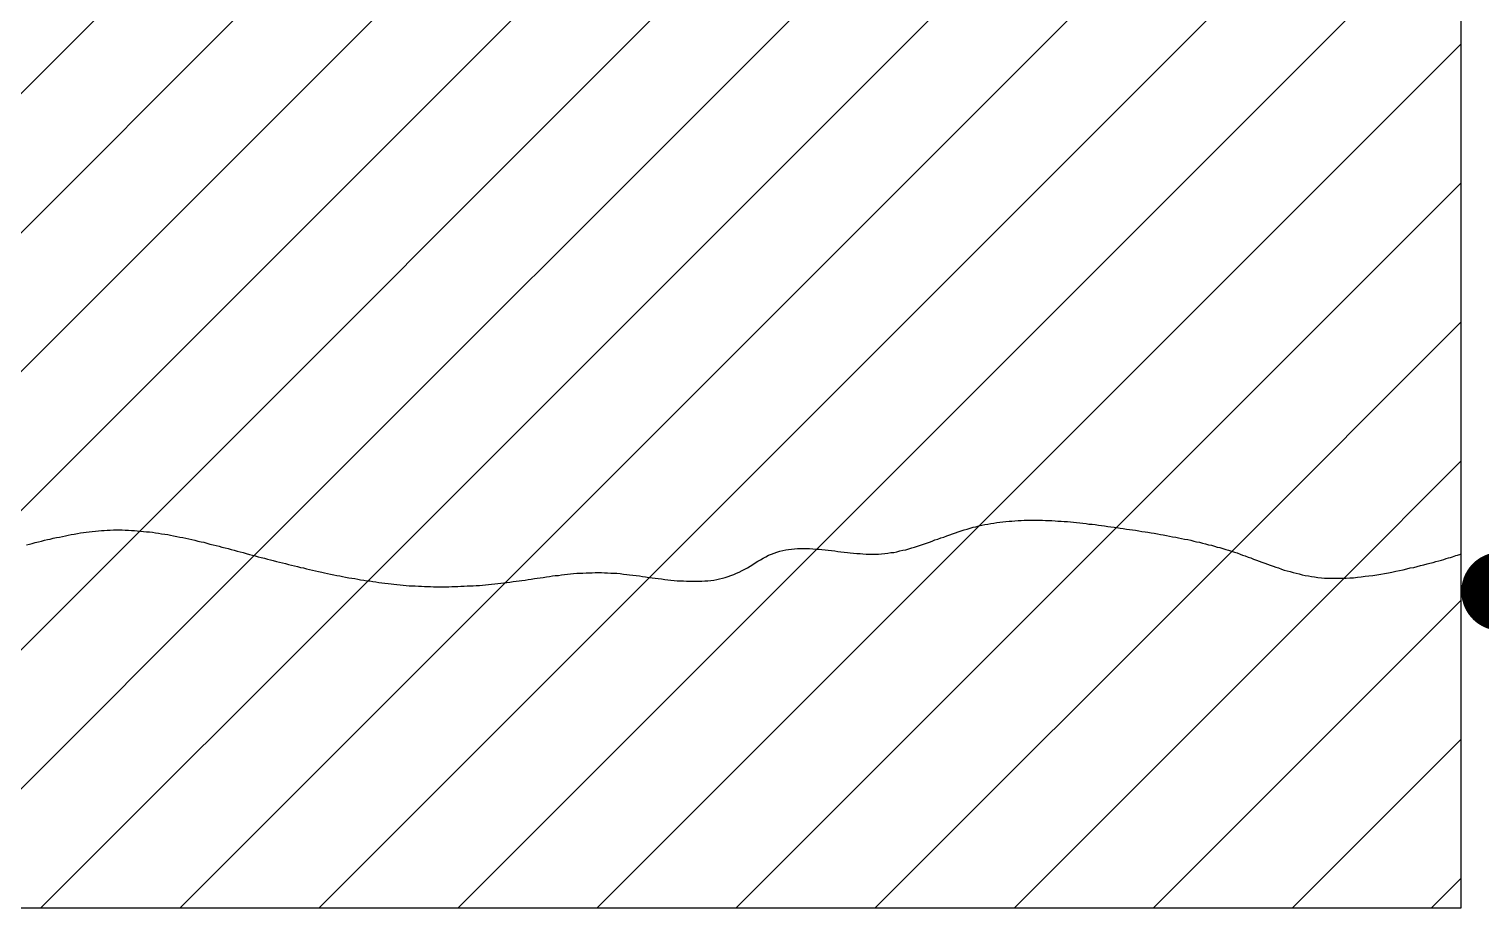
# Model space of a CAD drawing. Extents: x 443 to 1217, y -1921 to -677.
# Drawn here: x 527.88 to 537.71, y -1575.33 to -1569.37 of the extents above; entities that cross this region are included whole.
import ezdxf

# ---------------------------------------------------------------- set-up
doc = ezdxf.new("R2010")
doc.units = 0
doc.header["$MEASUREMENT"] = 0
doc.layers.get('0').update_dxf_attribs({"linetype": 'CONTINUOUS'})
doc.layers.add('2', color=2, linetype='CONTINUOUS')
doc.layers.add('3', color=8, linetype='CONTINUOUS')

msp = doc.modelspace()

# ---------------------------------------------------------------- linework, layer by layer
at = {"color": 0, "const_width": 0.2664}
msp.add_lwpolyline([(537.8777, -1573.054, 1), (537.8087, -1573.3114, 1), (537.8777, -1573.054)], format="xyb", dxfattribs=at)
at = {"layer": '2', "color": 8, "linetype": 'Continuous'}
for p, q in [((530.172, -1573.1112), (534.4644, -1568.8189)), ((532.0789, -1573.088), (536.3995, -1568.7675)), ((525.1891, -1572.4428), (528.7737, -1568.8583)), ((527.4918, -1572.9657), (531.5412, -1568.9163)), ((528.6256, -1572.7739), (532.4823, -1568.9171)), ((525.5194, -1573.0544), (529.488, -1569.0858)), ((526.3588, -1573.1569), (530.4746, -1569.0411)), ((529.401, -1572.9403), (533.2857, -1569.0556)), ((531.1013, -1573.1238), (535.1615, -1569.0635)), ((533.2127, -1572.8961), (537.0715, -1569.0373)), ((534.3119, -1572.7387), (537.5768, -1569.4738)), ((535.2422, -1572.7504), (537.5768, -1570.4157)), ((536.0216, -1572.9128), (537.5768, -1571.3576)), ((536.7785, -1573.0978), (537.5768, -1572.2995)), ((531.7241, -1575.3266), (534.3119, -1572.7387)), ((532.666, -1575.3266), (535.2422, -1572.7504)), ((526.0729, -1575.3266), (528.6256, -1572.7739)), ((527.0147, -1575.3266), (529.401, -1572.9403)), ((530.7822, -1575.3266), (533.2127, -1572.8961)), ((533.6078, -1575.3266), (536.0216, -1572.9128)), ((527.9566, -1575.3266), (530.172, -1573.1112)), ((528.8985, -1575.3266), (531.1013, -1573.1238)), ((529.8404, -1575.3266), (532.0789, -1573.088)), ((534.5497, -1575.3266), (536.7785, -1573.0978)), ((535.4916, -1575.3266), (537.5768, -1573.2413)), ((536.4335, -1575.3266), (537.5768, -1574.1832)), ((537.3753, -1575.3266), (537.5768, -1575.1251))]:
    msp.add_line(p, q, dxfattribs=at)
at = {"layer": '3', "color": 3, "linetype": 'Continuous'}
for p, q in [((537.5768, -1575.3266), (537.5768, -1554.5472)), ((524.2567, -1575.3266), (537.5768, -1575.3266))]:
    msp.add_line(p, q, dxfattribs=at)
at = {"layer": '3', "color": 3}
for p, q in [((534.2498, -1572.7545), (534.2698, -1572.7485)), ((534.2698, -1572.7485), (534.2898, -1572.7445)), ((534.2898, -1572.7445), (534.3097, -1572.7385)), ((534.3097, -1572.7385), (534.3297, -1572.7345)), ((534.3297, -1572.7345), (534.3497, -1572.7305)), ((534.3497, -1572.7305), (534.3697, -1572.7265)), ((534.3697, -1572.7265), (534.3897, -1572.7225)), ((534.3897, -1572.7225), (534.4096, -1572.7205)), ((534.4096, -1572.7205), (534.4316, -1572.7165)), ((534.4316, -1572.7165), (534.4516, -1572.7145)), ((534.4516, -1572.7145), (534.4716, -1572.7125)), ((534.4716, -1572.7125), (534.4916, -1572.7085)), ((534.4916, -1572.7085), (534.5135, -1572.7065)), ((534.5135, -1572.7065), (534.5335, -1572.7065)), ((534.5335, -1572.7065), (534.5535, -1572.7045)), ((534.5535, -1572.7045), (534.5755, -1572.7025)), ((534.5755, -1572.7025), (534.5955, -1572.7025)), ((534.5955, -1572.7025), (534.6154, -1572.7005)), ((534.6154, -1572.7005), (534.6374, -1572.7005)), ((534.6374, -1572.7005), (534.6574, -1572.7005)), ((534.6574, -1572.7005), (534.6774, -1572.7005)), ((534.6774, -1572.7005), (534.6994, -1572.7005)), ((534.6994, -1572.7005), (534.7193, -1572.7005)), ((534.7193, -1572.7005), (534.7413, -1572.7005)), ((534.7413, -1572.7005), (534.7613, -1572.7025)), ((534.7613, -1572.7025), (534.7833, -1572.7025)), ((534.7833, -1572.7025), (534.8033, -1572.7025)), ((534.8033, -1572.7025), (534.8252, -1572.7045)), ((534.8252, -1572.7045), (534.8452, -1572.7065)), ((534.8452, -1572.7065), (534.8672, -1572.7065)), ((534.8672, -1572.7065), (534.8872, -1572.7085)), ((534.8872, -1572.7085), (534.9091, -1572.7105)), ((534.9091, -1572.7105), (534.9291, -1572.7125)), ((534.9291, -1572.7125), (534.9511, -1572.7145)), ((534.9511, -1572.7145), (534.9711, -1572.7165)), ((534.9711, -1572.7165), (534.9931, -1572.7185)), ((534.9931, -1572.7185), (535.013, -1572.7205)), ((535.013, -1572.7205), (535.035, -1572.7225)), ((535.035, -1572.7225), (535.055, -1572.7265)), ((535.055, -1572.7265), (535.077, -1572.7285)), ((535.077, -1572.7285), (535.097, -1572.7305)), ((535.097, -1572.7305), (535.1189, -1572.7345)), ((535.1189, -1572.7345), (535.1409, -1572.7365)), ((535.1409, -1572.7365), (535.1609, -1572.7385)), ((535.1609, -1572.7385), (535.1829, -1572.7425)), ((535.1829, -1572.7425), (535.2029, -1572.7445)), ((535.2029, -1572.7445), (535.2248, -1572.7485)), ((535.2248, -1572.7485), (535.2448, -1572.7505)), ((535.2448, -1572.7505), (535.2668, -1572.7545)), ((527.9181, -1572.8524), (527.9401, -1572.8464)), ((527.9401, -1572.8464), (527.9601, -1572.8424)), ((527.9601, -1572.8424), (527.98, -1572.8364)), ((527.98, -1572.8364), (528, -1572.8324)), ((528, -1572.8324), (528.02, -1572.8284)), ((528.02, -1572.8284), (528.04, -1572.8224)), ((528.04, -1572.8224), (528.062, -1572.8184)), ((528.062, -1572.8184), (528.0819, -1572.8144)), ((528.0819, -1572.8144), (528.1019, -1572.8104)), ((528.1019, -1572.8104), (528.1219, -1572.8064)), ((528.1219, -1572.8064), (528.1419, -1572.8024)), ((528.1419, -1572.8024), (528.1619, -1572.7984)), ((528.1619, -1572.7984), (528.1818, -1572.7944)), ((528.1818, -1572.7944), (528.2038, -1572.7904)), ((528.2038, -1572.7904), (528.2238, -1572.7864)), ((528.2238, -1572.7864), (528.2438, -1572.7844)), ((528.2438, -1572.7844), (528.2638, -1572.7824)), ((528.2638, -1572.7824), (528.2837, -1572.7784)), ((528.2837, -1572.7784), (528.3037, -1572.7764)), ((528.3037, -1572.7764), (528.3257, -1572.7744)), ((528.3257, -1572.7744), (528.3457, -1572.7725)), ((528.3457, -1572.7725), (528.3657, -1572.7705)), ((528.3657, -1572.7705), (528.3856, -1572.7705)), ((528.3856, -1572.7705), (528.4056, -1572.7685)), ((528.4056, -1572.7685), (528.4256, -1572.7685)), ((528.4256, -1572.7685), (528.4476, -1572.7665)), ((528.4476, -1572.7665), (528.4676, -1572.7665)), ((528.4676, -1572.7665), (528.4875, -1572.7665)), ((528.4875, -1572.7665), (528.5075, -1572.7665)), ((528.5075, -1572.7665), (528.5275, -1572.7685)), ((528.5275, -1572.7685), (528.5495, -1572.7685)), ((528.5495, -1572.7685), (528.5695, -1572.7705)), ((528.5695, -1572.7705), (528.5894, -1572.7705)), ((528.5894, -1572.7705), (528.6094, -1572.7725)), ((528.6094, -1572.7725), (528.6314, -1572.7744)), ((528.6314, -1572.7744), (528.6514, -1572.7764)), ((528.6514, -1572.7764), (528.6713, -1572.7784)), ((528.6713, -1572.7784), (528.6913, -1572.7804)), ((528.6913, -1572.7804), (528.7133, -1572.7824)), ((528.7133, -1572.7824), (528.7333, -1572.7864)), ((528.7333, -1572.7864), (528.7533, -1572.7884)), ((528.7533, -1572.7884), (528.7732, -1572.7924)), ((528.7732, -1572.7924), (528.7952, -1572.7944)), ((528.7952, -1572.7944), (528.8152, -1572.7984)), ((528.8152, -1572.7984), (528.8352, -1572.8024)), ((528.8352, -1572.8024), (528.8552, -1572.8064)), ((528.8552, -1572.8064), (528.8771, -1572.8104)), ((528.8771, -1572.8104), (528.8971, -1572.8144)), ((528.8971, -1572.8144), (528.9171, -1572.8184)), ((528.9171, -1572.8184), (528.9371, -1572.8224)), ((528.9371, -1572.8224), (528.9591, -1572.8264)), ((528.9591, -1572.8264), (528.979, -1572.8324)), ((528.979, -1572.8324), (528.999, -1572.8364)), ((528.999, -1572.8364), (529.019, -1572.8424)), ((529.019, -1572.8424), (529.041, -1572.8464)), ((529.041, -1572.8464), (529.061, -1572.8504)), ((529.061, -1572.8504), (529.0809, -1572.8564)), ((533.9541, -1572.8564), (533.9741, -1572.8504)), ((533.9741, -1572.8504), (533.9921, -1572.8424)), ((533.9921, -1572.8424), (534.012, -1572.8344)), ((534.012, -1572.8344), (534.032, -1572.8284)), ((534.032, -1572.8284), (534.052, -1572.8204)), ((534.052, -1572.8204), (534.072, -1572.8144)), ((534.072, -1572.8144), (534.092, -1572.8064)), ((534.092, -1572.8064), (534.1119, -1572.8004)), ((534.1119, -1572.8004), (534.1299, -1572.7924)), ((534.1299, -1572.7924), (534.1499, -1572.7864)), ((534.1499, -1572.7864), (534.1699, -1572.7784)), ((534.1699, -1572.7784), (534.1899, -1572.7725)), ((534.1899, -1572.7725), (534.2098, -1572.7665)), ((534.2098, -1572.7665), (534.2298, -1572.7605)), ((534.2298, -1572.7605), (534.2498, -1572.7545)), ((535.2668, -1572.7545), (535.2868, -1572.7565)), ((535.2868, -1572.7565), (535.3087, -1572.7605)), ((535.3087, -1572.7605), (535.3287, -1572.7625)), ((535.3287, -1572.7625), (535.3507, -1572.7665)), ((535.3507, -1572.7665), (535.3707, -1572.7685)), ((535.3707, -1572.7685), (535.3927, -1572.7725)), ((535.3927, -1572.7725), (535.4126, -1572.7764)), ((535.4126, -1572.7764), (535.4346, -1572.7784)), ((535.4346, -1572.7784), (535.4546, -1572.7824)), ((535.4546, -1572.7824), (535.4766, -1572.7864)), ((535.4766, -1572.7864), (535.4966, -1572.7884)), ((535.4966, -1572.7884), (535.5185, -1572.7924)), ((535.5185, -1572.7924), (535.5385, -1572.7964)), ((535.5385, -1572.7964), (535.5585, -1572.8004)), ((535.5585, -1572.8004), (535.5805, -1572.8044)), ((535.5805, -1572.8044), (535.6005, -1572.8084)), ((535.6005, -1572.8084), (535.6204, -1572.8124)), ((535.6204, -1572.8124), (535.6424, -1572.8164)), ((535.6424, -1572.8164), (535.6624, -1572.8204)), ((535.6624, -1572.8204), (535.6824, -1572.8244)), ((535.6824, -1572.8244), (535.7024, -1572.8284)), ((535.7024, -1572.8284), (535.7243, -1572.8324)), ((535.7243, -1572.8324), (535.7443, -1572.8364)), ((535.7443, -1572.8364), (535.7643, -1572.8424)), ((535.7643, -1572.8424), (535.7843, -1572.8464)), ((535.7843, -1572.8464), (535.8043, -1572.8504)), ((535.8043, -1572.8504), (535.8242, -1572.8564)), ((527.8582, -1572.8684), (527.8781, -1572.8624)), ((527.8781, -1572.8624), (527.8981, -1572.8584)), ((527.8981, -1572.8584), (527.9181, -1572.8524)), ((529.0809, -1572.8564), (529.1009, -1572.8624)), ((529.1009, -1572.8624), (529.1229, -1572.8664)), ((529.1229, -1572.8664), (529.1429, -1572.8724)), ((529.1429, -1572.8724), (529.1629, -1572.8763)), ((529.1629, -1572.8763), (529.1828, -1572.8823)), ((529.1828, -1572.8823), (529.2048, -1572.8883)), ((529.2048, -1572.8883), (529.2248, -1572.8923)), ((529.2248, -1572.8923), (529.2448, -1572.8983)), ((529.2448, -1572.8983), (529.2648, -1572.9043)), ((529.2648, -1572.9043), (529.2867, -1572.9103)), ((529.2867, -1572.9103), (529.3067, -1572.9143)), ((529.3067, -1572.9143), (529.3267, -1572.9203)), ((529.3267, -1572.9203), (529.3467, -1572.9263)), ((529.3467, -1572.9263), (529.3687, -1572.9323)), ((529.3687, -1572.9323), (529.3886, -1572.9363)), ((529.3886, -1572.9363), (529.4086, -1572.9423)), ((529.4086, -1572.9423), (529.4286, -1572.9483)), ((529.4286, -1572.9483), (529.4486, -1572.9523)), ((532.8492, -1572.9583), (532.8672, -1572.9483)), ((532.8672, -1572.9483), (532.8852, -1572.9383)), ((532.8852, -1572.9383), (532.9051, -1572.9303)), ((532.9051, -1572.9303), (532.9231, -1572.9243)), ((532.9231, -1572.9243), (532.9411, -1572.9163)), ((532.9411, -1572.9163), (532.9611, -1572.9103)), ((532.9611, -1572.9103), (532.9811, -1572.9063)), ((532.9811, -1572.9063), (533.001, -1572.9023)), ((533.001, -1572.9023), (533.021, -1572.8983)), ((533.021, -1572.8983), (533.041, -1572.8963)), ((533.041, -1572.8963), (533.061, -1572.8943)), ((533.061, -1572.8943), (533.081, -1572.8923)), ((533.081, -1572.8923), (533.1009, -1572.8923)), ((533.1009, -1572.8923), (533.1209, -1572.8923)), ((533.1209, -1572.8923), (533.1429, -1572.8923)), ((533.1429, -1572.8923), (533.1629, -1572.8923)), ((533.1629, -1572.8923), (533.1849, -1572.8943)), ((533.1849, -1572.8943), (533.2048, -1572.8963)), ((533.2048, -1572.8963), (533.2268, -1572.8963)), ((533.2268, -1572.8963), (533.2468, -1572.8983)), ((533.2468, -1572.8983), (533.2688, -1572.9023)), ((533.2688, -1572.9023), (533.2888, -1572.9043)), ((533.2888, -1572.9043), (533.3107, -1572.9063)), ((533.3107, -1572.9063), (533.3327, -1572.9083)), ((533.3327, -1572.9083), (533.3547, -1572.9123)), ((533.3547, -1572.9123), (533.3747, -1572.9143)), ((533.3747, -1572.9143), (533.3966, -1572.9163)), ((533.3966, -1572.9163), (533.4186, -1572.9183)), ((533.4186, -1572.9183), (533.4386, -1572.9223)), ((533.4386, -1572.9223), (533.4606, -1572.9243)), ((533.4606, -1572.9243), (533.4826, -1572.9263)), ((533.4826, -1572.9263), (533.5045, -1572.9263)), ((533.5045, -1572.9263), (533.5245, -1572.9283)), ((533.5245, -1572.9283), (533.5465, -1572.9303)), ((533.5465, -1572.9303), (533.5665, -1572.9303)), ((533.5665, -1572.9303), (533.5885, -1572.9303)), ((533.5885, -1572.9303), (533.6084, -1572.9303)), ((533.6084, -1572.9303), (533.6304, -1572.9303)), ((533.6304, -1572.9303), (533.6504, -1572.9283)), ((533.6504, -1572.9283), (533.6724, -1572.9263)), ((533.6724, -1572.9263), (533.6924, -1572.9243)), ((533.6924, -1572.9243), (533.7123, -1572.9203)), ((533.7123, -1572.9203), (533.7343, -1572.9183)), ((533.7343, -1572.9183), (533.7543, -1572.9143)), ((533.7543, -1572.9143), (533.7743, -1572.9083)), ((533.7743, -1572.9083), (533.7943, -1572.9043)), ((533.7943, -1572.9043), (533.8142, -1572.9003)), ((533.8142, -1572.9003), (533.8342, -1572.8943)), ((533.8342, -1572.8943), (533.8542, -1572.8883)), ((533.8542, -1572.8883), (533.8742, -1572.8823)), ((533.8742, -1572.8823), (533.8942, -1572.8763)), ((533.8942, -1572.8763), (533.9141, -1572.8704)), ((533.9141, -1572.8704), (533.9341, -1572.8624)), ((533.9341, -1572.8624), (533.9541, -1572.8564)), ((535.8242, -1572.8564), (535.8442, -1572.8604)), ((535.8442, -1572.8604), (535.8642, -1572.8664)), ((535.8642, -1572.8664), (535.8842, -1572.8704)), ((535.8842, -1572.8704), (535.9042, -1572.8763)), ((535.9042, -1572.8763), (535.9241, -1572.8823)), ((535.9241, -1572.8823), (535.9421, -1572.8863)), ((535.9421, -1572.8863), (535.9621, -1572.8923)), ((535.9621, -1572.8923), (535.9821, -1572.8983)), ((535.9821, -1572.8983), (536.0001, -1572.9043)), ((536.0001, -1572.9043), (536.02, -1572.9103)), ((536.02, -1572.9103), (536.04, -1572.9163)), ((536.04, -1572.9163), (536.058, -1572.9223)), ((536.058, -1572.9223), (536.078, -1572.9303)), ((536.078, -1572.9303), (536.096, -1572.9363)), ((536.096, -1572.9363), (536.1139, -1572.9423)), ((536.1139, -1572.9423), (536.1339, -1572.9503)), ((537.5046, -1572.9523), (537.5166, -1572.9483)), ((537.5166, -1572.9483), (537.5285, -1572.9443)), ((537.5285, -1572.9443), (537.5405, -1572.9403)), ((537.5405, -1572.9403), (537.5505, -1572.9383)), ((537.5505, -1572.9383), (537.5585, -1572.9343)), ((537.5585, -1572.9343), (537.5665, -1572.9323)), ((537.5665, -1572.9323), (537.5725, -1572.9303)), ((537.5725, -1572.9303), (537.5765, -1572.9283)), ((529.4486, -1572.9523), (529.4706, -1572.9583)), ((529.4706, -1572.9583), (529.4905, -1572.9643)), ((529.4905, -1572.9643), (529.5105, -1572.9683)), ((529.5105, -1572.9683), (529.5305, -1572.9742)), ((529.5305, -1572.9742), (529.5525, -1572.9802)), ((529.5525, -1572.9802), (529.5725, -1572.9842)), ((529.5725, -1572.9842), (529.5924, -1572.9902)), ((529.5924, -1572.9902), (529.6124, -1572.9942)), ((529.6124, -1572.9942), (529.6324, -1573.0002)), ((529.6324, -1573.0002), (529.6544, -1573.0042)), ((529.6544, -1573.0042), (529.6744, -1573.0102)), ((529.6744, -1573.0102), (529.6943, -1573.0142)), ((529.6943, -1573.0142), (529.7143, -1573.0202)), ((529.7143, -1573.0202), (529.7343, -1573.0242)), ((529.7343, -1573.0242), (529.7563, -1573.0302)), ((529.7563, -1573.0302), (529.7763, -1573.0342)), ((529.7763, -1573.0342), (529.7962, -1573.0382)), ((529.7962, -1573.0382), (529.8162, -1573.0442)), ((529.8162, -1573.0442), (529.8362, -1573.0482)), ((532.6854, -1573.0522), (532.7053, -1573.0422)), ((532.7053, -1573.0422), (532.7233, -1573.0322)), ((532.7233, -1573.0322), (532.7413, -1573.0222)), ((532.7413, -1573.0222), (532.7593, -1573.0122)), ((532.7593, -1573.0122), (532.7773, -1573.0002)), ((532.7773, -1573.0002), (532.7952, -1572.9902)), ((532.7952, -1572.9902), (532.8132, -1572.9782)), ((532.8132, -1572.9782), (532.8312, -1572.9683)), ((532.8312, -1572.9683), (532.8492, -1572.9583)), ((536.1339, -1572.9503), (536.1519, -1572.9563)), ((536.1519, -1572.9563), (536.1699, -1572.9643)), ((536.1699, -1572.9643), (536.1899, -1572.9703)), ((536.1899, -1572.9703), (536.2079, -1572.9782)), ((536.2079, -1572.9782), (536.2258, -1572.9842)), ((536.2258, -1572.9842), (536.2458, -1572.9922)), ((536.2458, -1572.9922), (536.2638, -1572.9982)), ((536.2638, -1572.9982), (536.2818, -1573.0042)), ((536.2818, -1573.0042), (536.3018, -1573.0122)), ((536.3018, -1573.0122), (536.3197, -1573.0182)), ((536.3197, -1573.0182), (536.3397, -1573.0242)), ((536.3397, -1573.0242), (536.3597, -1573.0322)), ((536.3597, -1573.0322), (536.3777, -1573.0382)), ((536.3777, -1573.0382), (536.3977, -1573.0442)), ((536.3977, -1573.0442), (536.4176, -1573.0482)), ((537.107, -1573.0522), (537.1329, -1573.0462)), ((537.1329, -1573.0462), (537.1589, -1573.0422)), ((537.1589, -1573.0422), (537.1829, -1573.0362)), ((537.1829, -1573.0362), (537.2069, -1573.0302)), ((537.2069, -1573.0302), (537.2308, -1573.0242)), ((537.2308, -1573.0242), (537.2548, -1573.0202)), ((537.2548, -1573.0202), (537.2788, -1573.0142)), ((537.2788, -1573.0142), (537.3008, -1573.0082)), ((537.3008, -1573.0082), (537.3227, -1573.0022)), ((537.3227, -1573.0022), (537.3447, -1572.9962)), ((537.3447, -1572.9962), (537.3647, -1572.9922)), ((537.3647, -1572.9922), (537.3867, -1572.9862)), ((537.3867, -1572.9862), (537.4047, -1572.9802)), ((537.4047, -1572.9802), (537.4246, -1572.9762)), ((537.4246, -1572.9762), (537.4426, -1572.9703)), ((537.4426, -1572.9703), (537.4586, -1572.9663)), ((537.4586, -1572.9663), (537.4746, -1572.9603)), ((537.4746, -1572.9603), (537.4906, -1572.9563)), ((537.4906, -1572.9563), (537.5046, -1572.9523)), ((529.8362, -1573.0482), (529.8582, -1573.0522)), ((529.8582, -1573.0522), (529.8781, -1573.0562)), ((529.8781, -1573.0562), (529.8981, -1573.0622)), ((529.8981, -1573.0622), (529.9181, -1573.0662)), ((529.9181, -1573.0662), (529.9401, -1573.0702)), ((529.9401, -1573.0702), (529.9601, -1573.0742)), ((529.9601, -1573.0742), (529.98, -1573.0781)), ((529.98, -1573.0781), (530, -1573.0821)), ((530, -1573.0821), (530.02, -1573.0861)), ((530.02, -1573.0861), (530.042, -1573.0901)), ((530.042, -1573.0901), (530.062, -1573.0921)), ((530.062, -1573.0921), (530.0819, -1573.0961)), ((530.0819, -1573.0961), (530.1019, -1573.1001)), ((530.1019, -1573.1001), (530.1219, -1573.1041)), ((530.1219, -1573.1041), (530.1439, -1573.1061)), ((530.1439, -1573.1061), (530.1639, -1573.1101)), ((530.1639, -1573.1101), (530.1838, -1573.1121)), ((530.1838, -1573.1121), (530.2038, -1573.1161)), ((530.2038, -1573.1161), (530.2258, -1573.1181)), ((530.2258, -1573.1181), (530.2458, -1573.1221)), ((530.2458, -1573.1221), (530.2658, -1573.1241)), ((530.2658, -1573.1241), (530.2857, -1573.1261)), ((530.2857, -1573.1261), (530.3077, -1573.1301)), ((530.3077, -1573.1301), (530.3277, -1573.1321)), ((530.3277, -1573.1321), (530.3477, -1573.1341)), ((530.3477, -1573.1341), (530.3677, -1573.1361)), ((530.3677, -1573.1361), (530.3896, -1573.1381)), ((530.3896, -1573.1381), (530.4096, -1573.1401)), ((530.4096, -1573.1401), (530.4296, -1573.1421)), ((530.4296, -1573.1421), (530.4516, -1573.1441)), ((530.4516, -1573.1441), (530.4716, -1573.1441)), ((530.4716, -1573.1441), (530.4915, -1573.1461)), ((530.8652, -1573.1461), (530.8851, -1573.1441)), ((530.8851, -1573.1441), (530.9051, -1573.1421)), ((530.9051, -1573.1421), (530.9271, -1573.1421)), ((530.9271, -1573.1421), (530.9471, -1573.1401)), ((530.9471, -1573.1401), (530.9671, -1573.1381)), ((530.9671, -1573.1381), (530.989, -1573.1361)), ((530.989, -1573.1361), (531.009, -1573.1341)), ((531.009, -1573.1341), (531.031, -1573.1321)), ((531.031, -1573.1321), (531.051, -1573.1301)), ((531.051, -1573.1301), (531.071, -1573.1281)), ((531.071, -1573.1281), (531.0929, -1573.1241)), ((531.0929, -1573.1241), (531.1129, -1573.1221)), ((531.1129, -1573.1221), (531.1329, -1573.1201)), ((531.1329, -1573.1201), (531.1549, -1573.1161)), ((531.1549, -1573.1161), (531.1749, -1573.1141)), ((531.1749, -1573.1141), (531.1948, -1573.1121)), ((531.1948, -1573.1121), (531.2148, -1573.1081)), ((531.2148, -1573.1081), (531.2368, -1573.1061)), ((531.2368, -1573.1061), (531.2568, -1573.1021)), ((531.2568, -1573.1021), (531.2768, -1573.1001)), ((531.2768, -1573.1001), (531.2987, -1573.0961)), ((531.2987, -1573.0961), (531.3187, -1573.0941)), ((531.3187, -1573.0941), (531.3387, -1573.0901)), ((531.3387, -1573.0901), (531.3587, -1573.0881)), ((531.3587, -1573.0881), (531.3807, -1573.0841)), ((531.3807, -1573.0841), (531.4006, -1573.0821)), ((531.4006, -1573.0821), (531.4206, -1573.0781)), ((531.4206, -1573.0781), (531.4406, -1573.0761)), ((531.4406, -1573.0761), (531.4626, -1573.0742)), ((531.4626, -1573.0742), (531.4826, -1573.0702)), ((531.4826, -1573.0702), (531.5025, -1573.0682)), ((531.5025, -1573.0682), (531.5225, -1573.0662)), ((531.5225, -1573.0662), (531.5445, -1573.0642)), ((531.5445, -1573.0642), (531.5645, -1573.0622)), ((531.5645, -1573.0622), (531.5865, -1573.0602)), ((531.5865, -1573.0602), (531.6064, -1573.0582)), ((531.6064, -1573.0582), (531.6264, -1573.0582)), ((531.6264, -1573.0582), (531.6484, -1573.0562)), ((531.6484, -1573.0562), (531.6684, -1573.0562)), ((531.6684, -1573.0562), (531.6903, -1573.0562)), ((531.6903, -1573.0562), (531.7103, -1573.0542)), ((531.7103, -1573.0542), (531.7323, -1573.0542)), ((531.7323, -1573.0542), (531.7523, -1573.0542)), ((531.7523, -1573.0542), (531.7743, -1573.0562)), ((531.7743, -1573.0562), (531.7942, -1573.0562)), ((531.7942, -1573.0562), (531.8162, -1573.0582)), ((531.8162, -1573.0582), (531.8382, -1573.0602)), ((531.8382, -1573.0602), (531.8582, -1573.0602)), ((531.8582, -1573.0602), (531.8802, -1573.0622)), ((531.8802, -1573.0622), (531.9021, -1573.0662)), ((531.9021, -1573.0662), (531.9241, -1573.0682)), ((531.9241, -1573.0682), (531.9441, -1573.0702)), ((531.9441, -1573.0702), (531.9661, -1573.0722)), ((531.9661, -1573.0722), (531.9881, -1573.0761)), ((531.9881, -1573.0761), (532.01, -1573.0781)), ((532.01, -1573.0781), (532.03, -1573.0821)), ((532.03, -1573.0821), (532.052, -1573.0841)), ((532.052, -1573.0841), (532.074, -1573.0881)), ((532.074, -1573.0881), (532.0959, -1573.0901)), ((532.0959, -1573.0901), (532.1179, -1573.0921)), ((532.1179, -1573.0921), (532.1379, -1573.0961)), ((532.1379, -1573.0961), (532.1599, -1573.0981)), ((532.1599, -1573.0981), (532.1819, -1573.1021)), ((532.1819, -1573.1021), (532.2018, -1573.1041)), ((532.2018, -1573.1041), (532.2238, -1573.1061)), ((532.2238, -1573.1061), (532.2458, -1573.1081)), ((532.2458, -1573.1081), (532.2658, -1573.1101)), ((532.2658, -1573.1101), (532.2878, -1573.1121)), ((532.2878, -1573.1121), (532.3077, -1573.1121)), ((532.3077, -1573.1121), (532.3297, -1573.1141)), ((532.3297, -1573.1141), (532.3497, -1573.1141)), ((532.3497, -1573.1141), (532.3717, -1573.1141)), ((532.3717, -1573.1141), (532.3916, -1573.1141)), ((532.3916, -1573.1141), (532.4116, -1573.1141)), ((532.4116, -1573.1141), (532.4336, -1573.1141)), ((532.4336, -1573.1141), (532.4536, -1573.1121)), ((532.4536, -1573.1121), (532.4736, -1573.1101)), ((532.4736, -1573.1101), (532.4935, -1573.1081)), ((532.4935, -1573.1081), (532.5135, -1573.1061)), ((532.5135, -1573.1061), (532.5335, -1573.1021)), ((532.5335, -1573.1021), (532.5535, -1573.0981)), ((532.5535, -1573.0981), (532.5735, -1573.0941)), ((532.5735, -1573.0941), (532.5915, -1573.0881)), ((532.5915, -1573.0881), (532.6114, -1573.0821)), ((532.6114, -1573.0821), (532.6294, -1573.0761)), ((532.6294, -1573.0761), (532.6494, -1573.0682)), ((532.6494, -1573.0682), (532.6674, -1573.0602)), ((532.6674, -1573.0602), (532.6854, -1573.0522)), ((536.4176, -1573.0482), (536.4376, -1573.0542)), ((536.4376, -1573.0542), (536.4576, -1573.0602)), ((536.4576, -1573.0602), (536.4776, -1573.0642)), ((536.4776, -1573.0642), (536.4996, -1573.0702)), ((536.4996, -1573.0702), (536.5195, -1573.0742)), ((536.5195, -1573.0742), (536.5415, -1573.0781)), ((536.5415, -1573.0781), (536.5615, -1573.0821)), ((536.5615, -1573.0821), (536.5835, -1573.0841)), ((536.5835, -1573.0841), (536.6055, -1573.0881)), ((536.6055, -1573.0881), (536.6294, -1573.0901)), ((536.6294, -1573.0901), (536.6514, -1573.0921)), ((536.6514, -1573.0921), (536.6754, -1573.0921)), ((536.6754, -1573.0921), (536.6974, -1573.0941)), ((536.6974, -1573.0941), (536.7233, -1573.0941)), ((536.7233, -1573.0941), (536.7473, -1573.0941)), ((536.7473, -1573.0941), (536.7713, -1573.0941)), ((536.7713, -1573.0941), (536.7973, -1573.0921)), ((536.7973, -1573.0921), (536.8212, -1573.0901)), ((536.8212, -1573.0901), (536.8472, -1573.0901)), ((536.8472, -1573.0901), (536.8732, -1573.0861)), ((536.8732, -1573.0861), (536.8992, -1573.0841)), ((536.8992, -1573.0841), (536.9251, -1573.0801)), ((536.9251, -1573.0801), (536.9511, -1573.0781)), ((536.9511, -1573.0781), (536.9771, -1573.0742)), ((536.9771, -1573.0742), (537.0051, -1573.0702)), ((537.0051, -1573.0702), (537.031, -1573.0662)), ((537.031, -1573.0662), (537.057, -1573.0622)), ((537.057, -1573.0622), (537.083, -1573.0562)), ((537.083, -1573.0562), (537.107, -1573.0522)), ((530.4915, -1573.1461), (530.5135, -1573.1481)), ((530.5135, -1573.1481), (530.5335, -1573.1481)), ((530.5335, -1573.1481), (530.5535, -1573.1501)), ((530.5535, -1573.1501), (530.5735, -1573.1501)), ((530.5735, -1573.1501), (530.5954, -1573.1501)), ((530.5954, -1573.1501), (530.6154, -1573.1521)), ((530.6154, -1573.1521), (530.6354, -1573.1521)), ((530.6354, -1573.1521), (530.6574, -1573.1521)), ((530.6574, -1573.1521), (530.6774, -1573.1521)), ((530.6774, -1573.1521), (530.6993, -1573.1521)), ((530.6993, -1573.1521), (530.7193, -1573.1521)), ((530.7193, -1573.1521), (530.7393, -1573.1501)), ((530.7393, -1573.1501), (530.7613, -1573.1501)), ((530.7613, -1573.1501), (530.7813, -1573.1501)), ((530.7813, -1573.1501), (530.8012, -1573.1481)), ((530.8012, -1573.1481), (530.8232, -1573.1481)), ((530.8232, -1573.1481), (530.8432, -1573.1461)), ((530.8432, -1573.1461), (530.8652, -1573.1461))]:
    msp.add_line(p, q, dxfattribs=at)

doc.saveas('drawing.dxf')
